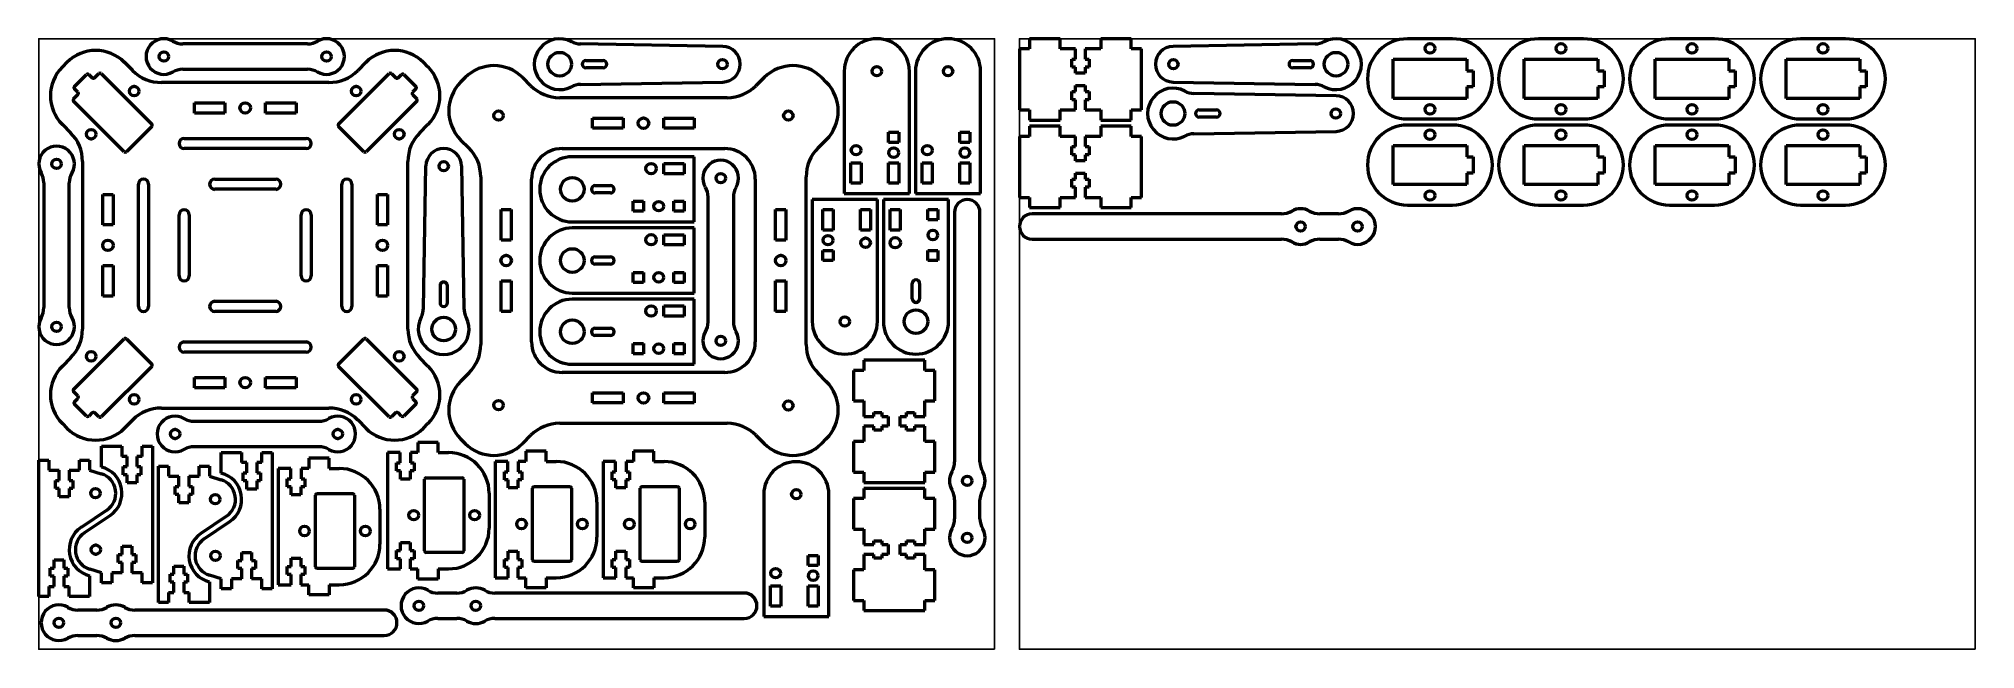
# Model space of a CAD drawing. Header units: inches. Extents: x 1.4 to 25.2, y 8.1 to 15.6.
import ezdxf

# ---------------------------------------------------------------- set-up
doc = ezdxf.new("R2010")
doc.units = ezdxf.units.IN
doc.header["$MEASUREMENT"] = 0
doc.layers.add('Visible (ANSI)', color=7, linetype='Continuous', lineweight=50)

msp = doc.modelspace()

# ---------------------------------------------------------------- linework, layer by layer
at = {"color": 3}
for points in [[(13.113, 8.078), (1.363, 8.078), (1.363, 15.578), (13.113, 15.578)], [(25.169, 8.078), (13.419, 8.078), (13.419, 15.578), (25.169, 15.578)]]:
    msp.add_lwpolyline(points, close=True, dxfattribs=at)
at = {"layer": 'Visible (ANSI)'}
for p, q in [((4.666, 15.515), (3.135, 15.515)), ((9.771, 15.484), (8.023, 15.514)), ((13.919, 15.578), (13.544, 15.578)), ((13.544, 15.578), (13.544, 15.453)), ((13.919, 15.453), (13.919, 15.578)), ((14.794, 15.578), (14.419, 15.578)), ((14.419, 15.578), (14.419, 15.453)), ((14.794, 15.453), (14.794, 15.578)), ((17.055, 15.514), (15.307, 15.484)), ((18.741, 15.578), (18.19, 15.578)), ((20.352, 15.578), (19.801, 15.578)), ((21.962, 15.578), (21.411, 15.578)), ((23.573, 15.578), (23.022, 15.578)), ((1.709, 15.288), (1.653, 15.232)), ((2.518, 15.187), (2.417, 15.288)), ((5.385, 15.288), (5.284, 15.187)), ((6.148, 15.232), (6.092, 15.288)), ((8.09, 15.31), (8.3, 15.31)), ((13.544, 15.453), (13.419, 15.453)), ((13.419, 15.453), (13.419, 14.703)), ((14.109, 15.453), (13.919, 15.453)), ((14.062, 15.328), (14.109, 15.328)), ((14.062, 15.228), (14.062, 15.328)), ((14.109, 15.328), (14.109, 15.453)), ((14.229, 15.453), (14.229, 15.328)), ((14.419, 15.453), (14.229, 15.453)), ((14.229, 15.328), (14.277, 15.328)), ((14.277, 15.328), (14.277, 15.228)), ((14.919, 15.453), (14.794, 15.453)), ((14.919, 14.703), (14.919, 15.453)), ((16.778, 15.31), (16.988, 15.31)), ((18.013, 14.845), (18.013, 15.326)), ((18.013, 15.326), (18.919, 15.326)), ((18.919, 15.326), (18.919, 15.184)), ((19.624, 14.845), (19.624, 15.326)), ((19.624, 15.326), (20.529, 15.326)), ((20.529, 15.326), (20.529, 15.184)), ((21.234, 14.845), (21.234, 15.326)), ((21.234, 15.326), (22.14, 15.326)), ((22.14, 15.326), (22.14, 15.184)), ((22.844, 14.845), (22.844, 15.326)), ((22.844, 15.326), (23.75, 15.326)), ((23.75, 15.326), (23.75, 15.184)), ((1.802, 14.991), (1.95, 15.139)), ((1.978, 15.139), (2.021, 15.097)), ((2.049, 15.097), (2.102, 15.15)), ((2.13, 15.15), (2.753, 14.528)), ((4.93, 15.04), (2.871, 15.04)), ((3.135, 15.202), (4.666, 15.202)), ((5.049, 14.528), (5.671, 15.15)), ((5.699, 15.15), (5.752, 15.097)), ((5.781, 15.097), (5.823, 15.139)), ((5.851, 15.139), (6, 14.991)), ((6.606, 15.1), (6.549, 15.044)), ((7.414, 14.999), (7.313, 15.1)), ((8.023, 15.016), (9.771, 15.046)), ((8.3, 15.22), (8.09, 15.22)), ((10.281, 15.1), (10.18, 14.999)), ((11.044, 15.044), (10.988, 15.1)), ((11.266, 15.178), (11.266, 13.678)), ((12.066, 13.678), (12.066, 15.178)), ((12.141, 15.178), (12.141, 13.678)), ((12.941, 13.678), (12.941, 15.178)), ((14.109, 15.228), (14.062, 15.228)), ((14.109, 15.153), (14.109, 15.228)), ((14.229, 15.153), (14.109, 15.153)), ((14.109, 15.003), (14.229, 15.003)), ((14.109, 14.928), (14.109, 15.003)), ((14.229, 15.228), (14.229, 15.153)), ((14.277, 15.228), (14.229, 15.228)), ((14.229, 15.003), (14.229, 14.928)), ((15.307, 15.046), (17.055, 15.016)), ((16.988, 15.22), (16.778, 15.22)), ((18.919, 15.184), (18.997, 15.184)), ((18.997, 15.184), (18.997, 14.987)), ((20.529, 15.184), (20.608, 15.184)), ((20.608, 15.184), (20.608, 14.987)), ((22.14, 15.184), (22.218, 15.184)), ((22.218, 15.184), (22.218, 14.987)), ((23.75, 15.184), (23.829, 15.184)), ((23.829, 15.184), (23.829, 14.987)), ((1.791, 14.839), (1.844, 14.892)), ((2.413, 14.188), (1.791, 14.811)), ((1.844, 14.92), (1.802, 14.963)), ((3.276, 14.665), (3.276, 14.79)), ((3.276, 14.79), (3.651, 14.79)), ((3.651, 14.79), (3.651, 14.665)), ((4.151, 14.665), (4.151, 14.79)), ((4.151, 14.79), (4.526, 14.79)), ((4.526, 14.79), (4.526, 14.665)), ((6.01, 14.811), (5.388, 14.188)), ((6, 14.963), (5.957, 14.92)), ((5.957, 14.892), (6.01, 14.839)), ((9.826, 14.853), (7.767, 14.853)), ((14.062, 14.928), (14.109, 14.928)), ((14.062, 14.828), (14.062, 14.928)), ((14.109, 14.828), (14.062, 14.828)), ((14.109, 14.703), (14.109, 14.828)), ((14.229, 14.928), (14.277, 14.928)), ((14.277, 14.828), (14.229, 14.828)), ((14.229, 14.828), (14.229, 14.703)), ((14.277, 14.928), (14.277, 14.828)), ((17.311, 14.878), (15.563, 14.907)), ((18.919, 14.845), (18.013, 14.845)), ((18.997, 14.987), (18.919, 14.987)), ((18.919, 14.987), (18.919, 14.845)), ((20.529, 14.845), (19.624, 14.845)), ((20.608, 14.987), (20.529, 14.987)), ((20.529, 14.987), (20.529, 14.845)), ((22.14, 14.845), (21.234, 14.845)), ((22.218, 14.987), (22.14, 14.987)), ((22.14, 14.987), (22.14, 14.845)), ((23.75, 14.845), (22.844, 14.845)), ((23.829, 14.987), (23.75, 14.987)), ((23.75, 14.987), (23.75, 14.845)), ((1.653, 14.524), (1.754, 14.423)), ((3.651, 14.665), (3.276, 14.665)), ((4.526, 14.665), (4.151, 14.665)), ((6.047, 14.423), (6.148, 14.524)), ((8.172, 14.478), (8.172, 14.603)), ((8.172, 14.603), (8.547, 14.603)), ((8.547, 14.603), (8.547, 14.478)), ((9.047, 14.603), (9.422, 14.603)), ((9.047, 14.478), (9.047, 14.603)), ((9.422, 14.603), (9.422, 14.478)), ((13.419, 14.703), (13.544, 14.703)), ((13.544, 14.703), (13.544, 14.578)), ((13.544, 14.578), (13.919, 14.578)), ((13.919, 14.703), (14.109, 14.703)), ((13.919, 14.578), (13.919, 14.703)), ((14.229, 14.703), (14.419, 14.703)), ((14.419, 14.703), (14.419, 14.578)), ((14.419, 14.578), (14.794, 14.578)), ((14.794, 14.703), (14.919, 14.703)), ((14.794, 14.578), (14.794, 14.703)), ((15.63, 14.704), (15.84, 14.704)), ((15.84, 14.614), (15.63, 14.614)), ((18.19, 14.593), (18.741, 14.593)), ((19.801, 14.593), (20.352, 14.593)), ((21.411, 14.593), (21.962, 14.593)), ((23.022, 14.593), (23.573, 14.593)), ((2.753, 14.5), (2.441, 14.188)), ((3.151, 14.353), (4.651, 14.353)), ((5.36, 14.188), (5.049, 14.5)), ((6.549, 14.337), (6.65, 14.236)), ((8.547, 14.478), (8.172, 14.478)), ((9.422, 14.478), (9.047, 14.478)), ((10.943, 14.236), (11.044, 14.337)), ((11.81, 14.303), (11.81, 14.428)), ((11.81, 14.428), (11.935, 14.428)), ((11.935, 14.303), (11.81, 14.303)), ((11.935, 14.428), (11.935, 14.303)), ((12.685, 14.303), (12.685, 14.428)), ((12.685, 14.428), (12.81, 14.428)), ((12.81, 14.303), (12.685, 14.303)), ((12.81, 14.428), (12.81, 14.303)), ((13.544, 14.378), (13.419, 14.378)), ((13.419, 14.378), (13.419, 13.628)), ((13.919, 14.503), (13.544, 14.503)), ((13.544, 14.503), (13.544, 14.378)), ((13.919, 14.378), (13.919, 14.503)), ((14.109, 14.378), (13.919, 14.378)), ((14.109, 14.253), (14.109, 14.378)), ((14.229, 14.378), (14.229, 14.253)), ((14.419, 14.378), (14.229, 14.378)), ((14.794, 14.503), (14.419, 14.503)), ((14.419, 14.503), (14.419, 14.378)), ((14.794, 14.378), (14.794, 14.503)), ((14.919, 14.378), (14.794, 14.378)), ((14.919, 13.628), (14.919, 14.378)), ((15.563, 14.41), (17.311, 14.44)), ((18.741, 14.518), (18.19, 14.518)), ((20.352, 14.518), (19.801, 14.518)), ((21.962, 14.518), (21.411, 14.518)), ((23.573, 14.518), (23.022, 14.518)), ((1.901, 14.07), (1.901, 12.011)), ((4.651, 14.228), (3.151, 14.228)), ((5.901, 12.011), (5.901, 14.07)), ((7.797, 14.228), (9.797, 14.228)), ((9.422, 14.128), (7.922, 14.128)), ((9.422, 13.328), (9.422, 14.128)), ((11.348, 13.803), (11.348, 14.053)), ((11.348, 14.053), (11.473, 14.053)), ((11.473, 14.053), (11.473, 13.803)), ((11.81, 13.803), (11.81, 14.053)), ((11.81, 14.053), (11.935, 14.053)), ((11.935, 14.053), (11.935, 13.803)), ((12.223, 13.803), (12.223, 14.053)), ((12.223, 14.053), (12.348, 14.053)), ((12.348, 14.053), (12.348, 13.803)), ((12.685, 13.803), (12.685, 14.053)), ((12.685, 14.053), (12.81, 14.053)), ((12.81, 14.053), (12.81, 13.803)), ((14.062, 14.253), (14.109, 14.253)), ((14.062, 14.153), (14.062, 14.253)), ((14.109, 14.153), (14.062, 14.153)), ((14.109, 14.078), (14.109, 14.153)), ((14.229, 14.078), (14.109, 14.078)), ((14.229, 14.253), (14.277, 14.253)), ((14.229, 14.153), (14.229, 14.078)), ((14.277, 14.153), (14.229, 14.153)), ((14.277, 14.253), (14.277, 14.153)), ((18.013, 13.786), (18.013, 14.266)), ((18.013, 14.266), (18.919, 14.266)), ((18.919, 14.266), (18.919, 14.125)), ((18.919, 14.125), (18.997, 14.125)), ((18.997, 14.125), (18.997, 13.928)), ((19.624, 13.786), (19.624, 14.266)), ((19.624, 14.266), (20.529, 14.266)), ((20.529, 14.266), (20.529, 14.125)), ((20.529, 14.125), (20.608, 14.125)), ((20.608, 14.125), (20.608, 13.928)), ((21.234, 13.786), (21.234, 14.266)), ((21.234, 14.266), (22.14, 14.266)), ((22.14, 14.266), (22.14, 14.125)), ((22.14, 14.125), (22.218, 14.125)), ((22.218, 14.125), (22.218, 13.928)), ((22.844, 13.786), (22.844, 14.266)), ((22.844, 14.266), (23.75, 14.266)), ((23.75, 14.266), (23.75, 14.125)), ((23.75, 14.125), (23.829, 14.125)), ((23.829, 14.125), (23.829, 13.928)), ((3.526, 13.853), (4.276, 13.853)), ((6.092, 12.267), (6.122, 14.015)), ((6.56, 14.015), (6.589, 12.267)), ((6.797, 13.882), (6.797, 11.823)), ((7.422, 11.853), (7.422, 13.853)), ((9.047, 13.92), (9.047, 14.045)), ((9.047, 14.045), (9.297, 14.045)), ((9.297, 13.92), (9.047, 13.92)), ((9.297, 14.045), (9.297, 13.92)), ((10.172, 13.853), (10.172, 11.853)), ((10.797, 11.823), (10.797, 13.882)), ((14.062, 13.853), (14.109, 13.853)), ((14.062, 13.753), (14.062, 13.853)), ((14.109, 13.928), (14.229, 13.928)), ((14.109, 13.853), (14.109, 13.928)), ((14.229, 13.928), (14.229, 13.853)), ((14.229, 13.853), (14.277, 13.853)), ((14.277, 13.853), (14.277, 13.753)), ((18.997, 13.928), (18.919, 13.928)), ((18.919, 13.928), (18.919, 13.786)), ((20.608, 13.928), (20.529, 13.928)), ((20.529, 13.928), (20.529, 13.786)), ((22.218, 13.928), (22.14, 13.928)), ((22.14, 13.928), (22.14, 13.786)), ((23.829, 13.928), (23.75, 13.928)), ((23.75, 13.928), (23.75, 13.786)), ((1.425, 13.806), (1.425, 12.275)), ((1.738, 12.275), (1.738, 13.806)), ((2.151, 13.665), (2.276, 13.665)), ((2.151, 13.29), (2.151, 13.665)), ((2.276, 13.665), (2.276, 13.29)), ((2.588, 12.29), (2.588, 13.79)), ((2.713, 13.79), (2.713, 12.29)), ((4.276, 13.728), (3.526, 13.728)), ((5.088, 12.29), (5.088, 13.79)), ((5.213, 13.79), (5.213, 12.29)), ((5.526, 13.665), (5.651, 13.665)), ((5.526, 13.29), (5.526, 13.665)), ((5.651, 13.665), (5.651, 13.29)), ((8.203, 13.773), (8.391, 13.773)), ((8.391, 13.683), (8.203, 13.683)), ((8.672, 13.458), (8.672, 13.583)), ((8.672, 13.583), (8.797, 13.583)), ((8.797, 13.583), (8.797, 13.458)), ((9.172, 13.458), (9.172, 13.583)), ((9.172, 13.583), (9.297, 13.583)), ((9.297, 13.583), (9.297, 13.458)), ((9.591, 12.1), (9.591, 13.631)), ((9.903, 13.631), (9.903, 12.1)), ((10.872, 13.603), (10.872, 12.103)), ((11.672, 13.603), (10.872, 13.603)), ((11.266, 13.678), (12.066, 13.678)), ((11.473, 13.803), (11.348, 13.803)), ((11.672, 12.103), (11.672, 13.603)), ((11.747, 13.603), (11.747, 12.103)), ((12.547, 13.603), (11.747, 13.603)), ((11.935, 13.803), (11.81, 13.803)), ((12.141, 13.678), (12.941, 13.678)), ((12.348, 13.803), (12.223, 13.803)), ((12.547, 12.103), (12.547, 13.603)), ((12.81, 13.803), (12.685, 13.803)), ((13.419, 13.628), (13.544, 13.628)), ((13.544, 13.628), (13.544, 13.503)), ((13.919, 13.628), (14.109, 13.628)), ((13.919, 13.503), (13.919, 13.628)), ((14.109, 13.753), (14.062, 13.753)), ((14.109, 13.628), (14.109, 13.753)), ((14.277, 13.753), (14.229, 13.753)), ((14.229, 13.753), (14.229, 13.628)), ((14.229, 13.628), (14.419, 13.628)), ((14.419, 13.628), (14.419, 13.503)), ((14.794, 13.628), (14.919, 13.628)), ((14.794, 13.503), (14.794, 13.628)), ((18.919, 13.786), (18.013, 13.786)), ((20.529, 13.786), (19.624, 13.786)), ((22.14, 13.786), (21.234, 13.786)), ((23.75, 13.786), (22.844, 13.786)), ((3.088, 12.665), (3.088, 13.415)), ((3.213, 13.415), (3.213, 12.665)), ((4.588, 12.665), (4.588, 13.415)), ((4.713, 13.415), (4.713, 12.665)), ((7.047, 13.103), (7.047, 13.478)), ((7.047, 13.478), (7.172, 13.478)), ((7.172, 13.478), (7.172, 13.103)), ((8.797, 13.458), (8.672, 13.458)), ((9.297, 13.458), (9.172, 13.458)), ((10.422, 13.103), (10.422, 13.478)), ((10.422, 13.478), (10.547, 13.478)), ((10.547, 13.478), (10.547, 13.103)), ((11.002, 13.478), (11.127, 13.478)), ((11.002, 13.228), (11.002, 13.478)), ((11.127, 13.478), (11.127, 13.228)), ((11.464, 13.478), (11.589, 13.478)), ((11.464, 13.228), (11.464, 13.478)), ((11.589, 13.478), (11.589, 13.228)), ((11.829, 13.228), (11.829, 13.478)), ((11.829, 13.478), (11.954, 13.478)), ((11.954, 13.478), (11.954, 13.228)), ((12.291, 13.353), (12.291, 13.478)), ((12.291, 13.478), (12.416, 13.478)), ((12.416, 13.353), (12.291, 13.353)), ((12.416, 13.478), (12.416, 13.353)), ((12.622, 13.446), (12.622, 10.38)), ((12.934, 10.38), (12.934, 13.446)), ((13.544, 13.503), (13.919, 13.503)), ((16.642, 13.428), (13.576, 13.428)), ((14.419, 13.503), (14.794, 13.503)), ((17.342, 13.428), (17.11, 13.428)), ((18.19, 13.534), (18.741, 13.534)), ((19.801, 13.534), (20.352, 13.534)), ((21.411, 13.534), (21.962, 13.534)), ((23.022, 13.534), (23.573, 13.534)), ((2.276, 13.29), (2.151, 13.29)), ((5.651, 13.29), (5.526, 13.29)), ((7.172, 13.103), (7.047, 13.103)), ((7.922, 13.328), (9.422, 13.328)), ((9.422, 13.253), (7.922, 13.253)), ((9.047, 13.045), (9.047, 13.17)), ((9.047, 13.17), (9.297, 13.17)), ((9.297, 13.17), (9.297, 13.045)), ((9.422, 12.453), (9.422, 13.253)), ((10.547, 13.103), (10.422, 13.103)), ((11.127, 13.228), (11.002, 13.228)), ((11.589, 13.228), (11.464, 13.228)), ((11.954, 13.228), (11.829, 13.228)), ((13.576, 13.115), (16.642, 13.115)), ((17.11, 13.115), (17.342, 13.115)), ((8.203, 12.898), (8.391, 12.898)), ((9.297, 13.045), (9.047, 13.045)), ((11.002, 12.978), (11.127, 12.978)), ((11.002, 12.853), (11.002, 12.978)), ((11.127, 12.978), (11.127, 12.853)), ((12.291, 12.853), (12.291, 12.978)), ((12.291, 12.978), (12.416, 12.978)), ((12.416, 12.978), (12.416, 12.853)), ((2.151, 12.79), (2.276, 12.79)), ((2.151, 12.415), (2.151, 12.79)), ((2.276, 12.79), (2.276, 12.415)), ((5.526, 12.79), (5.651, 12.79)), ((5.526, 12.415), (5.526, 12.79)), ((5.651, 12.79), (5.651, 12.415)), ((8.391, 12.808), (8.203, 12.808)), ((8.672, 12.583), (8.672, 12.708)), ((8.672, 12.708), (8.797, 12.708)), ((8.797, 12.708), (8.797, 12.583)), ((9.172, 12.583), (9.172, 12.708)), ((9.172, 12.708), (9.297, 12.708)), ((9.297, 12.708), (9.297, 12.583)), ((11.127, 12.853), (11.002, 12.853)), ((12.416, 12.853), (12.291, 12.853)), ((2.276, 12.415), (2.151, 12.415)), ((5.651, 12.415), (5.526, 12.415)), ((6.296, 12.544), (6.296, 12.334)), ((6.386, 12.334), (6.386, 12.544)), ((7.047, 12.603), (7.172, 12.603)), ((7.047, 12.228), (7.047, 12.603)), ((7.172, 12.603), (7.172, 12.228)), ((7.922, 12.453), (9.422, 12.453)), ((8.797, 12.583), (8.672, 12.583)), ((9.297, 12.583), (9.172, 12.583)), ((10.422, 12.228), (10.422, 12.603)), ((10.422, 12.603), (10.547, 12.603)), ((10.547, 12.603), (10.547, 12.228)), ((12.102, 12.384), (12.102, 12.572)), ((12.192, 12.572), (12.192, 12.384)), ((3.526, 12.353), (4.276, 12.353)), ((4.276, 12.228), (3.526, 12.228)), ((7.172, 12.228), (7.047, 12.228)), ((9.422, 12.378), (7.922, 12.378)), ((9.047, 12.17), (9.047, 12.295)), ((9.047, 12.295), (9.297, 12.295)), ((9.297, 12.17), (9.047, 12.17)), ((9.297, 12.295), (9.297, 12.17)), ((9.422, 11.578), (9.422, 12.378)), ((10.547, 12.228), (10.422, 12.228)), ((8.203, 12.023), (8.391, 12.023)), ((8.391, 11.933), (8.203, 11.933)), ((1.791, 11.27), (2.413, 11.892)), ((2.441, 11.892), (2.753, 11.581)), ((3.151, 11.853), (4.651, 11.853)), ((4.651, 11.728), (3.151, 11.728)), ((5.049, 11.581), (5.36, 11.892)), ((5.388, 11.892), (6.01, 11.27)), ((8.672, 11.708), (8.672, 11.833)), ((8.672, 11.833), (8.797, 11.833)), ((8.797, 11.708), (8.672, 11.708)), ((8.797, 11.833), (8.797, 11.708)), ((9.172, 11.708), (9.172, 11.833)), ((9.172, 11.833), (9.297, 11.833)), ((9.297, 11.708), (9.172, 11.708)), ((9.297, 11.833), (9.297, 11.708)), ((1.754, 11.657), (1.653, 11.556)), ((2.753, 11.553), (2.13, 10.931)), ((5.671, 10.931), (5.049, 11.553)), ((6.148, 11.556), (6.047, 11.657)), ((6.65, 11.469), (6.549, 11.368)), ((9.797, 11.478), (7.797, 11.478)), ((7.922, 11.578), (9.422, 11.578)), ((11.044, 11.368), (10.943, 11.469)), ((11.379, 11.503), (11.379, 11.128)), ((11.504, 11.503), (11.379, 11.503)), ((11.504, 11.628), (11.504, 11.503)), ((12.254, 11.628), (11.504, 11.628)), ((12.254, 11.503), (12.254, 11.628)), ((12.379, 11.503), (12.254, 11.503)), ((12.379, 11.128), (12.379, 11.503)), ((1.844, 11.189), (1.791, 11.242)), ((3.276, 11.29), (3.276, 11.415)), ((3.276, 11.415), (3.651, 11.415)), ((3.651, 11.29), (3.276, 11.29)), ((3.651, 11.415), (3.651, 11.29)), ((4.151, 11.29), (4.151, 11.415)), ((4.151, 11.415), (4.526, 11.415)), ((4.526, 11.29), (4.151, 11.29)), ((4.526, 11.415), (4.526, 11.29)), ((6.01, 11.242), (5.957, 11.189)), ((8.172, 11.103), (8.172, 11.228)), ((8.172, 11.228), (8.547, 11.228)), ((8.547, 11.228), (8.547, 11.103)), ((9.047, 11.103), (9.047, 11.228)), ((9.047, 11.228), (9.422, 11.228)), ((9.422, 11.228), (9.422, 11.103)), ((1.802, 11.118), (1.844, 11.16)), ((1.95, 10.941), (1.802, 11.09)), ((2.021, 10.984), (1.978, 10.941)), ((2.102, 10.931), (2.049, 10.984)), ((2.871, 11.04), (4.93, 11.04)), ((5.752, 10.984), (5.699, 10.931)), ((5.823, 10.941), (5.781, 10.984)), ((6, 11.09), (5.851, 10.941)), ((5.957, 11.16), (6, 11.118)), ((8.547, 11.103), (8.172, 11.103)), ((9.422, 11.103), (9.047, 11.103)), ((11.379, 11.128), (11.504, 11.128)), ((11.504, 11.128), (11.504, 10.938)), ((11.629, 10.985), (11.729, 10.985)), ((11.629, 10.938), (11.629, 10.985)), ((11.729, 10.985), (11.729, 10.938)), ((12.029, 10.985), (12.129, 10.985)), ((12.029, 10.938), (12.029, 10.985)), ((12.129, 10.985), (12.129, 10.938)), ((12.254, 10.938), (12.254, 11.128)), ((12.254, 11.128), (12.379, 11.128)), ((1.653, 10.849), (1.709, 10.793)), ((2.417, 10.793), (2.518, 10.894)), ((3.273, 10.878), (4.805, 10.878)), ((5.284, 10.894), (5.385, 10.793)), ((6.092, 10.793), (6.148, 10.849)), ((7.767, 10.853), (9.826, 10.853)), ((11.504, 10.938), (11.629, 10.938)), ((11.629, 10.818), (11.504, 10.818)), ((11.504, 10.818), (11.504, 10.628)), ((11.629, 10.77), (11.629, 10.818)), ((11.729, 10.77), (11.629, 10.77)), ((11.729, 10.938), (11.804, 10.938)), ((11.729, 10.818), (11.729, 10.77)), ((11.804, 10.818), (11.729, 10.818)), ((11.804, 10.938), (11.804, 10.818)), ((11.954, 10.818), (11.954, 10.938)), ((11.954, 10.938), (12.029, 10.938)), ((12.029, 10.818), (11.954, 10.818)), ((12.029, 10.77), (12.029, 10.818)), ((12.129, 10.77), (12.029, 10.77)), ((12.129, 10.938), (12.254, 10.938)), ((12.129, 10.818), (12.129, 10.77)), ((12.254, 10.818), (12.129, 10.818)), ((12.254, 10.628), (12.254, 10.818)), ((2.135, 10.571), (2.385, 10.571)), ((2.135, 10.315), (2.135, 10.571)), ((2.385, 10.571), (2.385, 10.446)), ((2.635, 10.446), (2.635, 10.571)), ((2.635, 10.571), (2.76, 10.571)), ((2.76, 10.571), (2.76, 8.893)), ((4.805, 10.566), (3.273, 10.566)), ((3.607, 10.496), (3.857, 10.496)), ((3.607, 10.241), (3.607, 10.496)), ((3.857, 10.496), (3.857, 10.371)), ((4.107, 10.371), (4.107, 10.496)), ((4.107, 10.496), (4.232, 10.496)), ((4.232, 10.496), (4.232, 8.818)), ((5.805, 10.493), (5.65, 10.493)), ((5.65, 10.493), (5.65, 9.065)), ((5.805, 10.368), (5.805, 10.493)), ((6.025, 10.493), (5.933, 10.493)), ((5.933, 10.493), (5.933, 10.368)), ((6.025, 10.618), (6.025, 10.493)), ((6.275, 10.618), (6.025, 10.618)), ((6.275, 10.493), (6.275, 10.618)), ((6.275, 10.493), (6.4, 10.493)), ((6.549, 10.661), (6.606, 10.605)), ((7.313, 10.605), (7.414, 10.706)), ((7.35, 10.509), (7.35, 10.384)), ((7.6, 10.509), (7.35, 10.509)), ((7.6, 10.384), (7.6, 10.509)), ((8.675, 10.509), (8.675, 10.384)), ((8.925, 10.509), (8.675, 10.509)), ((8.925, 10.384), (8.925, 10.509)), ((10.18, 10.706), (10.281, 10.605)), ((10.988, 10.605), (11.044, 10.661)), ((11.379, 10.628), (11.379, 10.253)), ((11.504, 10.628), (11.379, 10.628)), ((12.379, 10.628), (12.254, 10.628)), ((12.379, 10.253), (12.379, 10.628)), ((1.363, 8.724), (1.363, 10.402)), ((1.363, 10.402), (1.488, 10.402)), ((1.488, 10.402), (1.488, 10.277)), ((1.488, 10.277), (1.615, 10.277)), ((1.615, 10.152), (1.615, 10.277)), ((1.735, 10.277), (1.863, 10.277)), ((1.735, 10.277), (1.735, 10.152)), ((1.863, 10.277), (1.863, 10.402)), ((1.863, 10.402), (1.988, 10.402)), ((1.988, 10.402), (1.988, 10.277)), ((1.988, 10.277), (2.131, 10.234)), ((2.45, 10.446), (2.385, 10.446)), ((2.402, 10.221), (2.402, 10.321)), ((2.402, 10.321), (2.45, 10.321)), ((2.45, 10.321), (2.45, 10.446)), ((2.57, 10.446), (2.57, 10.321)), ((2.635, 10.446), (2.57, 10.446)), ((2.57, 10.321), (2.617, 10.321)), ((2.617, 10.321), (2.617, 10.221)), ((2.835, 8.65), (2.835, 10.328)), ((2.835, 10.328), (2.96, 10.328)), ((2.96, 10.328), (2.96, 10.203)), ((3.335, 10.203), (3.335, 10.328)), ((3.335, 10.328), (3.46, 10.328)), ((3.46, 10.328), (3.46, 10.203)), ((3.922, 10.371), (3.857, 10.371)), ((3.874, 10.146), (3.874, 10.246)), ((3.874, 10.246), (3.922, 10.246)), ((3.922, 10.246), (3.922, 10.371)), ((4.042, 10.371), (4.042, 10.246)), ((4.107, 10.371), (4.042, 10.371)), ((4.042, 10.246), (4.089, 10.246)), ((4.089, 10.246), (4.089, 10.146)), ((4.462, 10.298), (4.307, 10.298)), ((4.307, 10.298), (4.307, 8.87)), ((4.462, 10.173), (4.462, 10.298)), ((4.682, 10.298), (4.59, 10.298)), ((4.59, 10.298), (4.59, 10.173)), ((4.682, 10.423), (4.682, 10.298)), ((4.932, 10.423), (4.682, 10.423)), ((4.932, 10.298), (4.932, 10.423)), ((4.932, 10.298), (5.057, 10.298)), ((5.762, 10.368), (5.805, 10.368)), ((5.762, 10.268), (5.762, 10.368)), ((5.809, 10.268), (5.762, 10.268)), ((5.809, 10.168), (5.809, 10.268)), ((5.929, 10.268), (5.929, 10.168)), ((5.977, 10.268), (5.929, 10.268)), ((5.933, 10.368), (5.977, 10.368)), ((5.977, 10.368), (5.977, 10.268)), ((7.13, 10.384), (6.975, 10.384)), ((6.975, 10.384), (6.975, 8.956)), ((7.087, 10.259), (7.13, 10.259)), ((7.087, 10.159), (7.087, 10.259)), ((7.13, 10.259), (7.13, 10.384)), ((7.35, 10.384), (7.258, 10.384)), ((7.258, 10.384), (7.258, 10.259)), ((7.258, 10.259), (7.302, 10.259)), ((7.302, 10.259), (7.302, 10.159)), ((7.6, 10.384), (7.725, 10.384)), ((8.455, 10.384), (8.3, 10.384)), ((8.3, 10.384), (8.3, 8.956)), ((8.412, 10.259), (8.455, 10.259)), ((8.412, 10.159), (8.412, 10.259)), ((8.455, 10.259), (8.455, 10.384)), ((8.675, 10.384), (8.583, 10.384)), ((8.583, 10.384), (8.583, 10.259)), ((8.583, 10.259), (8.627, 10.259)), ((8.627, 10.259), (8.627, 10.159)), ((8.925, 10.384), (9.05, 10.384)), ((11.379, 10.253), (11.504, 10.253)), ((11.504, 10.253), (11.504, 10.128)), ((12.254, 10.128), (12.254, 10.253)), ((12.254, 10.253), (12.379, 10.253)), ((1.568, 10.152), (1.615, 10.152)), ((1.568, 10.052), (1.568, 10.152)), ((1.615, 10.052), (1.568, 10.052)), ((1.615, 9.952), (1.615, 10.052)), ((1.735, 10.152), (1.783, 10.152)), ((1.783, 10.052), (1.735, 10.052)), ((1.735, 10.052), (1.735, 9.952)), ((1.783, 10.152), (1.783, 10.052)), ((2.45, 10.221), (2.402, 10.221)), ((2.45, 10.121), (2.45, 10.221)), ((2.57, 10.121), (2.45, 10.121)), ((2.617, 10.221), (2.57, 10.221)), ((2.57, 10.221), (2.57, 10.121)), ((2.96, 10.203), (3.087, 10.203)), ((3.04, 10.078), (3.087, 10.078)), ((3.04, 9.978), (3.04, 10.078)), ((3.087, 10.078), (3.087, 10.203)), ((3.207, 10.203), (3.335, 10.203)), ((3.207, 10.203), (3.207, 10.078)), ((3.207, 10.078), (3.255, 10.078)), ((3.255, 10.078), (3.255, 9.978)), ((3.46, 10.203), (3.603, 10.16)), ((3.922, 10.146), (3.874, 10.146)), ((3.922, 10.046), (3.922, 10.146)), ((4.042, 10.046), (3.922, 10.046)), ((4.089, 10.146), (4.042, 10.146)), ((4.042, 10.146), (4.042, 10.046)), ((4.418, 10.173), (4.462, 10.173)), ((4.418, 10.073), (4.418, 10.173)), ((4.466, 10.073), (4.418, 10.073)), ((4.466, 9.973), (4.466, 10.073)), ((4.586, 10.073), (4.586, 9.973)), ((4.633, 10.073), (4.586, 10.073)), ((4.59, 10.173), (4.633, 10.173)), ((4.633, 10.173), (4.633, 10.073)), ((5.929, 10.168), (5.809, 10.168)), ((6.107, 9.285), (6.107, 10.165)), ((6.127, 10.185), (6.567, 10.185)), ((6.587, 10.165), (6.587, 9.285)), ((7.134, 10.159), (7.087, 10.159)), ((7.134, 10.059), (7.134, 10.159)), ((7.254, 10.059), (7.134, 10.059)), ((7.254, 10.159), (7.254, 10.059)), ((7.302, 10.159), (7.254, 10.159)), ((7.432, 9.176), (7.432, 10.056)), ((7.452, 10.076), (7.892, 10.076)), ((7.912, 10.056), (7.912, 9.176)), ((8.459, 10.159), (8.412, 10.159)), ((8.459, 10.059), (8.459, 10.159)), ((8.579, 10.059), (8.459, 10.059)), ((8.579, 10.159), (8.579, 10.059)), ((8.627, 10.159), (8.579, 10.159)), ((8.757, 9.176), (8.757, 10.056)), ((8.777, 10.076), (9.217, 10.076)), ((9.237, 10.056), (9.237, 9.176)), ((11.504, 10.128), (12.254, 10.128)), ((11.504, 10.053), (11.504, 9.928)), ((12.254, 10.053), (11.504, 10.053)), ((12.254, 9.928), (12.254, 10.053)), ((1.735, 9.952), (1.615, 9.952)), ((2.199, 9.787), (1.883, 9.575)), ((3.087, 9.978), (3.04, 9.978)), ((3.087, 9.878), (3.087, 9.978)), ((3.207, 9.878), (3.087, 9.878)), ((3.255, 9.978), (3.207, 9.978)), ((3.207, 9.978), (3.207, 9.878)), ((4.586, 9.973), (4.466, 9.973)), ((4.764, 9.09), (4.764, 9.97)), ((4.784, 9.99), (5.224, 9.99)), ((5.244, 9.97), (5.244, 9.09)), ((5.557, 9.798), (5.557, 9.37)), ((6.9, 9.993), (6.9, 9.565)), ((8.225, 9.884), (8.225, 9.456)), ((9.55, 9.884), (9.55, 9.456)), ((10.276, 9.981), (10.276, 8.481)), ((11.076, 8.481), (11.076, 9.981)), ((11.379, 9.928), (11.379, 9.553)), ((11.504, 9.928), (11.379, 9.928)), ((12.379, 9.928), (12.254, 9.928)), ((12.379, 9.553), (12.379, 9.928)), ((12.622, 9.912), (12.622, 9.68)), ((12.934, 9.68), (12.934, 9.912)), ((1.923, 9.508), (2.239, 9.721)), ((3.671, 9.713), (3.355, 9.5)), ((3.395, 9.433), (3.711, 9.646)), ((11.379, 9.553), (11.504, 9.553)), ((11.504, 9.553), (11.504, 9.363)), ((12.254, 9.363), (12.254, 9.553)), ((12.254, 9.553), (12.379, 9.553)), ((2.387, 9.243), (2.387, 9.343)), ((2.387, 9.343), (2.507, 9.343)), ((2.507, 9.343), (2.507, 9.243)), ((5.762, 9.29), (5.809, 9.29)), ((5.762, 9.19), (5.762, 9.29)), ((5.809, 9.29), (5.809, 9.39)), ((5.809, 9.39), (5.929, 9.39)), ((5.929, 9.39), (5.929, 9.29)), ((5.929, 9.29), (5.977, 9.29)), ((5.977, 9.29), (5.977, 9.19)), ((11.504, 9.363), (11.629, 9.363)), ((11.629, 9.41), (11.729, 9.41)), ((11.629, 9.363), (11.629, 9.41)), ((11.729, 9.41), (11.729, 9.363)), ((11.729, 9.363), (11.804, 9.363)), ((11.804, 9.363), (11.804, 9.243)), ((11.954, 9.243), (11.954, 9.363)), ((11.954, 9.363), (12.029, 9.363)), ((12.029, 9.41), (12.129, 9.41)), ((12.029, 9.363), (12.029, 9.41)), ((12.129, 9.41), (12.129, 9.363)), ((12.129, 9.363), (12.254, 9.363)), ((1.505, 8.974), (1.505, 9.074)), ((1.505, 9.074), (1.553, 9.074)), ((1.553, 9.074), (1.553, 9.174)), ((1.553, 9.174), (1.673, 9.174)), ((1.673, 9.174), (1.673, 9.074)), ((1.673, 9.074), (1.72, 9.074)), ((1.72, 9.074), (1.72, 8.974)), ((2.135, 9.018), (1.991, 9.061)), ((2.34, 9.143), (2.34, 9.243)), ((2.34, 9.243), (2.387, 9.243)), ((2.387, 9.143), (2.34, 9.143)), ((2.387, 9.018), (2.387, 9.143)), ((2.507, 9.243), (2.555, 9.243)), ((2.555, 9.143), (2.507, 9.143)), ((2.507, 9.143), (2.507, 9.018)), ((2.555, 9.243), (2.555, 9.143)), ((3.025, 9), (3.025, 9.1)), ((3.025, 9.1), (3.145, 9.1)), ((3.145, 9.1), (3.145, 9)), ((3.812, 9.068), (3.812, 9.168)), ((3.812, 9.168), (3.859, 9.168)), ((3.859, 9.068), (3.812, 9.068)), ((3.859, 9.168), (3.859, 9.268)), ((3.859, 9.268), (3.979, 9.268)), ((3.859, 8.943), (3.859, 9.068)), ((3.979, 9.268), (3.979, 9.168)), ((3.979, 9.168), (4.027, 9.168)), ((4.027, 9.068), (3.979, 9.068)), ((3.979, 9.068), (3.979, 8.943)), ((4.027, 9.168), (4.027, 9.068)), ((4.418, 9.095), (4.466, 9.095)), ((4.418, 8.995), (4.418, 9.095)), ((4.466, 9.095), (4.466, 9.195)), ((4.466, 9.195), (4.586, 9.195)), ((4.586, 9.195), (4.586, 9.095)), ((4.586, 9.095), (4.633, 9.095)), ((4.633, 9.095), (4.633, 8.995)), ((5.224, 9.07), (4.784, 9.07)), ((5.65, 9.065), (5.809, 9.065)), ((5.809, 9.19), (5.762, 9.19)), ((5.809, 9.065), (5.809, 9.19)), ((5.929, 9.19), (5.929, 9.065)), ((5.977, 9.19), (5.929, 9.19)), ((5.929, 9.065), (6.025, 9.065)), ((6.025, 8.94), (6.025, 9.065)), ((6.567, 9.265), (6.127, 9.265)), ((6.275, 9.065), (6.4, 9.065)), ((6.275, 9.065), (6.275, 8.94)), ((7.087, 9.181), (7.134, 9.181)), ((7.087, 9.081), (7.087, 9.181)), ((7.134, 9.081), (7.087, 9.081)), ((7.134, 9.181), (7.134, 9.281)), ((7.134, 9.281), (7.254, 9.281)), ((7.134, 8.956), (7.134, 9.081)), ((7.254, 9.281), (7.254, 9.181)), ((7.254, 9.181), (7.302, 9.181)), ((7.254, 9.081), (7.254, 8.956)), ((7.302, 9.081), (7.254, 9.081)), ((7.302, 9.181), (7.302, 9.081)), ((7.892, 9.156), (7.452, 9.156)), ((8.412, 9.181), (8.459, 9.181)), ((8.412, 9.081), (8.412, 9.181)), ((8.459, 9.081), (8.412, 9.081)), ((8.459, 9.181), (8.459, 9.281)), ((8.459, 9.281), (8.579, 9.281)), ((8.459, 8.956), (8.459, 9.081)), ((8.579, 9.281), (8.579, 9.181)), ((8.579, 9.181), (8.627, 9.181)), ((8.579, 9.081), (8.579, 8.956)), ((8.627, 9.081), (8.579, 9.081)), ((8.627, 9.181), (8.627, 9.081)), ((9.217, 9.156), (8.777, 9.156)), ((10.821, 9.106), (10.821, 9.231)), ((10.821, 9.231), (10.946, 9.231)), ((10.946, 9.106), (10.821, 9.106)), ((10.946, 9.231), (10.946, 9.106)), ((11.379, 9.053), (11.379, 8.678)), ((11.504, 9.053), (11.379, 9.053)), ((11.629, 9.243), (11.504, 9.243)), ((11.504, 9.243), (11.504, 9.053)), ((11.629, 9.195), (11.629, 9.243)), ((11.729, 9.195), (11.629, 9.195)), ((11.729, 9.243), (11.729, 9.195)), ((11.804, 9.243), (11.729, 9.243)), ((12.029, 9.243), (11.954, 9.243)), ((12.029, 9.195), (12.029, 9.243)), ((12.129, 9.195), (12.029, 9.195)), ((12.129, 9.243), (12.129, 9.195)), ((12.254, 9.243), (12.129, 9.243)), ((12.254, 9.053), (12.254, 9.243)), ((12.379, 9.053), (12.254, 9.053)), ((12.379, 8.678), (12.379, 9.053)), ((1.488, 8.849), (1.553, 8.849)), ((1.488, 8.849), (1.488, 8.724)), ((1.553, 8.974), (1.505, 8.974)), ((1.553, 8.849), (1.553, 8.974)), ((1.72, 8.974), (1.673, 8.974)), ((1.673, 8.974), (1.673, 8.849)), ((1.673, 8.849), (1.738, 8.849)), ((1.738, 8.724), (1.738, 8.849)), ((1.988, 8.98), (1.988, 8.724)), ((2.135, 8.893), (2.135, 9.018)), ((2.26, 8.893), (2.135, 8.893)), ((2.387, 9.018), (2.26, 9.018)), ((2.26, 9.018), (2.26, 8.893)), ((2.635, 9.018), (2.507, 9.018)), ((2.635, 8.893), (2.635, 9.018)), ((2.76, 8.893), (2.635, 8.893)), ((2.977, 8.9), (2.977, 9)), ((2.977, 9), (3.025, 9)), ((3.025, 8.9), (2.977, 8.9)), ((3.025, 8.775), (3.025, 8.9)), ((3.145, 9), (3.192, 9)), ((3.192, 8.9), (3.145, 8.9)), ((3.145, 8.9), (3.145, 8.775)), ((3.192, 9), (3.192, 8.9)), ((3.46, 8.905), (3.46, 8.65)), ((3.607, 8.943), (3.463, 8.986)), ((3.607, 8.818), (3.607, 8.943)), ((3.732, 8.818), (3.607, 8.818)), ((3.859, 8.943), (3.732, 8.943)), ((3.732, 8.943), (3.732, 8.818)), ((4.107, 8.943), (3.979, 8.943)), ((4.107, 8.818), (4.107, 8.943)), ((4.232, 8.818), (4.107, 8.818)), ((4.307, 8.87), (4.466, 8.87)), ((4.466, 8.995), (4.418, 8.995)), ((4.466, 8.87), (4.466, 8.995)), ((4.586, 8.995), (4.586, 8.87)), ((4.633, 8.995), (4.586, 8.995)), ((4.586, 8.87), (4.682, 8.87)), ((4.682, 8.745), (4.682, 8.87)), ((4.932, 8.87), (5.057, 8.87)), ((4.932, 8.87), (4.932, 8.745)), ((6.275, 8.94), (6.025, 8.94)), ((6.975, 8.956), (7.134, 8.956)), ((7.254, 8.956), (7.35, 8.956)), ((7.35, 8.831), (7.35, 8.956)), ((7.6, 8.831), (7.35, 8.831)), ((7.6, 8.956), (7.725, 8.956)), ((7.6, 8.956), (7.6, 8.831)), ((8.3, 8.956), (8.459, 8.956)), ((8.579, 8.956), (8.675, 8.956)), ((8.675, 8.831), (8.675, 8.956)), ((8.925, 8.831), (8.675, 8.831)), ((8.925, 8.956), (9.05, 8.956)), ((8.925, 8.956), (8.925, 8.831)), ((10.359, 8.606), (10.359, 8.856)), ((10.359, 8.856), (10.484, 8.856)), ((10.484, 8.856), (10.484, 8.606)), ((10.821, 8.606), (10.821, 8.856)), ((10.821, 8.856), (10.946, 8.856)), ((10.946, 8.856), (10.946, 8.606)), ((1.488, 8.724), (1.363, 8.724)), ((1.988, 8.724), (1.738, 8.724)), ((2.96, 8.65), (2.835, 8.65)), ((2.96, 8.775), (3.025, 8.775)), ((2.96, 8.775), (2.96, 8.65)), ((3.145, 8.775), (3.21, 8.775)), ((3.21, 8.65), (3.21, 8.775)), ((3.46, 8.65), (3.21, 8.65)), ((4.932, 8.745), (4.682, 8.745)), ((6.502, 8.768), (6.27, 8.768)), ((10.036, 8.768), (6.97, 8.768)), ((10.484, 8.606), (10.359, 8.606)), ((10.946, 8.606), (10.821, 8.606)), ((11.379, 8.678), (11.504, 8.678)), ((11.504, 8.678), (11.504, 8.553)), ((12.254, 8.553), (12.254, 8.678)), ((12.254, 8.678), (12.379, 8.678)), ((2.077, 8.559), (1.845, 8.559)), ((5.611, 8.559), (2.545, 8.559)), ((6.27, 8.456), (6.502, 8.456)), ((6.97, 8.456), (10.036, 8.456)), ((10.276, 8.481), (11.076, 8.481)), ((11.504, 8.553), (12.254, 8.553)), ((1.845, 8.246), (2.077, 8.246)), ((2.545, 8.246), (5.611, 8.246))]:
    msp.add_line(p, q, dxfattribs=at)
for centre, radius in [((18.466, 15.459), 0.0591), ((20.076, 15.459), 0.0591), ((21.687, 15.459), 0.0591), ((23.297, 15.459), 0.0591), ((2.901, 15.359), 0.0575), ((4.901, 15.359), 0.0575), ((7.767, 15.265), 0.145), ((9.767, 15.265), 0.0575), ((15.311, 15.265), 0.0575), ((17.311, 15.265), 0.145), ((11.666, 15.178), 0.0575), ((12.541, 15.178), 0.0575), ((2.536, 14.934), 0.0591), ((3.901, 14.728), 0.0641), ((5.265, 14.934), 0.0591), ((15.307, 14.659), 0.145), ((18.466, 14.711), 0.0591), ((20.076, 14.711), 0.0591), ((21.687, 14.711), 0.0591), ((23.297, 14.711), 0.0591), ((7.016, 14.633), 0.0575), ((8.797, 14.54), 0.0641), ((10.578, 14.633), 0.0575), ((17.307, 14.659), 0.0575), ((2.007, 14.405), 0.0591), ((5.794, 14.405), 0.0591), ((18.466, 14.4), 0.0591), ((20.076, 14.4), 0.0591), ((21.687, 14.4), 0.0591), ((23.297, 14.4), 0.0591), ((1.582, 14.04), 0.0575), ((6.341, 14.011), 0.0575), ((8.891, 13.983), 0.0641), ((11.411, 14.209), 0.0591), ((11.873, 14.178), 0.0591), ((12.286, 14.209), 0.0591), ((12.748, 14.178), 0.0591), ((7.922, 13.728), 0.145), ((9.747, 13.866), 0.0575), ((8.985, 13.521), 0.0591), ((18.466, 13.652), 0.0591), ((20.076, 13.652), 0.0591), ((21.687, 13.652), 0.0591), ((23.297, 13.652), 0.0591), ((2.213, 13.04), 0.0641), ((5.588, 13.04), 0.0641), ((8.891, 13.108), 0.0641), ((11.065, 13.103), 0.0591), ((11.527, 13.071), 0.0591), ((11.892, 13.072), 0.0641), ((12.354, 13.166), 0.0591), ((16.876, 13.271), 0.0575), ((17.576, 13.271), 0.0575), ((7.109, 12.853), 0.0641), ((7.922, 12.853), 0.145), ((10.484, 12.853), 0.0641), ((8.985, 12.646), 0.0591), ((6.341, 12.011), 0.145), ((8.891, 12.233), 0.0641), ((11.272, 12.103), 0.0575), ((12.147, 12.103), 0.145), ((1.582, 12.04), 0.0575), ((7.922, 11.978), 0.145), ((9.747, 11.866), 0.0575), ((2.007, 11.676), 0.0591), ((5.794, 11.676), 0.0591), ((8.985, 11.771), 0.0591), ((2.536, 11.147), 0.0591), ((3.901, 11.353), 0.0641), ((5.265, 11.147), 0.0591), ((8.797, 11.165), 0.0641), ((7.016, 11.077), 0.0575), ((10.578, 11.072), 0.0575), ((3.039, 10.722), 0.0575), ((5.039, 10.722), 0.0575), ((2.06, 9.995), 0.0575), ((10.676, 9.981), 0.0575), ((12.778, 10.146), 0.0575), ((3.532, 9.92), 0.0575), ((5.973, 9.725), 0.0591), ((6.721, 9.725), 0.0591), ((4.63, 9.53), 0.0591), ((5.378, 9.53), 0.0591), ((7.298, 9.616), 0.0591), ((8.046, 9.616), 0.0591), ((8.623, 9.616), 0.0591), ((9.371, 9.616), 0.0591), ((2.063, 9.301), 0.0575), ((12.778, 9.446), 0.0575), ((3.535, 9.226), 0.0575), ((10.421, 9.012), 0.0591), ((10.883, 8.981), 0.0591), ((6.036, 8.612), 0.0575), ((6.736, 8.612), 0.0575), ((1.611, 8.403), 0.0575), ((2.311, 8.403), 0.0575)]:
    msp.add_circle(centre, radius, dxfattribs=at)
for centre, radius, start, end in [((2.901, 15.359), 0.219, 60.0206, 299.9794), ((3.135, 15.765), 0.25, 240.0206, 270), ((4.666, 15.765), 0.25, 270, 299.9794), ((4.901, 15.359), 0.219, 240.0206, 119.9794), ((7.767, 15.265), 0.312, 62.4678, 297.5322), ((8.027, 15.764), 0.25, 242.4678, 269.0212), ((9.767, 15.265), 0.219, 270.9788, 89.0212), ((11.666, 15.178), 0.4, 0, 180), ((12.541, 15.178), 0.4, 0, 180), ((15.311, 15.265), 0.219, 90.9788, 269.0212), ((17.051, 15.764), 0.25, 270.9788, 297.5322), ((17.311, 15.265), 0.312, 242.4678, 117.5322), ((18.19, 15.085), 0.492, 90, 270), ((18.741, 15.085), 0.492, 270, 90), ((19.801, 15.085), 0.492, 90, 270), ((20.352, 15.085), 0.492, 270, 90), ((21.411, 15.085), 0.492, 90, 270), ((21.962, 15.085), 0.492, 270, 90), ((23.022, 15.085), 0.492, 90, 270), ((23.573, 15.085), 0.492, 270, 90), ((2.063, 14.934), 0.5, 45, 135), ((5.738, 14.934), 0.5, 45, 135), ((6.959, 14.747), 0.5, 45, 135), ((8.09, 15.265), 0.045, 90, 270), ((8.3, 15.265), 0.045, 270, 90), ((10.635, 14.747), 0.5, 45, 135), ((16.778, 15.265), 0.045, 90, 270), ((16.988, 15.265), 0.045, 270, 90), ((2.007, 14.878), 0.5, 135, 225), ((1.964, 15.125), 0.02, 45, 135), ((2.035, 15.111), 0.02, 225, 315), ((2.116, 15.136), 0.02, 45, 135), ((2.871, 15.54), 0.5, 225, 270), ((3.135, 14.952), 0.25, 90, 119.9794), ((4.666, 14.952), 0.25, 60.0206, 90), ((4.93, 15.54), 0.5, 270, 315), ((5.685, 15.136), 0.02, 45, 135), ((5.766, 15.111), 0.02, 225, 315), ((5.837, 15.125), 0.02, 45, 135), ((5.795, 14.878), 0.5, 315, 45), ((6.903, 14.69), 0.5, 135, 225), ((7.767, 15.353), 0.5, 225, 270), ((8.027, 14.766), 0.25, 90.9788, 117.5322), ((9.826, 15.353), 0.5, 270, 315), ((10.691, 14.69), 0.5, 315, 45), ((17.051, 14.766), 0.25, 62.4678, 89.0212), ((1.805, 14.825), 0.02, 135, 225), ((1.816, 14.977), 0.02, 135, 225), ((1.83, 14.906), 0.02, 315, 45), ((5.972, 14.906), 0.02, 135, 225), ((5.986, 14.977), 0.02, 315, 45), ((5.996, 14.825), 0.02, 315, 45), ((15.307, 14.659), 0.312, 62.4678, 297.5322), ((15.567, 15.157), 0.25, 242.4678, 269.0212), ((17.307, 14.659), 0.219, 270.9788, 89.0212), ((2.738, 14.514), 0.02, 315, 45), ((5.063, 14.514), 0.02, 135, 225), ((15.63, 14.659), 0.045, 90, 270), ((15.84, 14.659), 0.045, 270, 90), ((1.401, 14.07), 0.5, 0, 45), ((3.151, 14.29), 0.0625, 90, 270), ((4.651, 14.29), 0.0625, 270, 90), ((6.401, 14.07), 0.5, 135, 180), ((15.567, 14.16), 0.25, 90.9788, 117.5322), ((18.19, 14.026), 0.492, 90, 270), ((18.741, 14.026), 0.492, 270, 90), ((19.801, 14.026), 0.492, 90, 270), ((20.352, 14.026), 0.492, 270, 90), ((21.411, 14.026), 0.492, 90, 270), ((21.962, 14.026), 0.492, 270, 90), ((23.022, 14.026), 0.492, 90, 270), ((23.573, 14.026), 0.492, 270, 90), ((1.582, 14.04), 0.219, 330.0206, 209.9794), ((2.427, 14.203), 0.02, 225, 315), ((5.374, 14.203), 0.02, 225, 315), ((6.341, 14.011), 0.219, 0.9788, 179.0212), ((6.297, 13.882), 0.5, 0, 45), ((7.797, 13.853), 0.375, 90, 180), ((7.922, 13.728), 0.4, 90, 270), ((9.747, 13.866), 0.219, 330.0206, 209.9794), ((9.797, 13.853), 0.375, 0, 90), ((11.297, 13.882), 0.5, 135, 180), ((1.175, 13.806), 0.25, 0, 29.9794), ((1.988, 13.806), 0.25, 150.0206, 180), ((2.651, 13.79), 0.0625, 0, 180), ((3.526, 13.79), 0.0625, 90, 270), ((4.276, 13.79), 0.0625, 270, 90), ((5.151, 13.79), 0.0625, 0, 180), ((8.203, 13.728), 0.045, 90, 270), ((8.391, 13.728), 0.045, 270, 90), ((9.341, 13.631), 0.25, 0, 29.9794), ((10.153, 13.631), 0.25, 150.0206, 180), ((12.778, 13.446), 0.156, 0, 180), ((3.151, 13.415), 0.0625, 0, 180), ((4.651, 13.415), 0.0625, 0, 180), ((13.576, 13.271), 0.156, 90, 270), ((16.642, 13.678), 0.25, 270, 299.9264), ((16.876, 13.271), 0.219, 60.0736, 119.9264), ((17.11, 13.678), 0.25, 240.0736, 270), ((17.342, 13.678), 0.25, 270, 299.9264), ((17.576, 13.271), 0.219, 240.0736, 119.9264), ((7.922, 12.853), 0.4, 90, 270), ((16.642, 12.865), 0.25, 60.0736, 90), ((17.11, 12.865), 0.25, 90, 119.9264), ((17.342, 12.865), 0.25, 60.0736, 90), ((8.203, 12.853), 0.045, 90, 270), ((8.391, 12.853), 0.045, 270, 90), ((16.876, 13.271), 0.219, 240.0736, 299.9264), ((3.151, 12.665), 0.0625, 180, 0), ((4.651, 12.665), 0.0625, 180, 0), ((6.341, 12.544), 0.045, 0, 180), ((12.147, 12.572), 0.045, 0, 180), ((12.147, 12.384), 0.045, 180, 0), ((1.582, 12.04), 0.219, 150.0206, 29.9794), ((1.175, 12.275), 0.25, 330.0206, 0), ((1.988, 12.275), 0.25, 180, 209.9794), ((2.651, 12.29), 0.0625, 180, 0), ((3.526, 12.29), 0.0625, 90, 270), ((4.276, 12.29), 0.0625, 270, 90), ((5.151, 12.29), 0.0625, 180, 0), ((6.341, 12.011), 0.312, 152.4678, 27.5322), ((5.842, 12.271), 0.25, 332.4678, 359.0212), ((6.341, 12.334), 0.045, 180, 0), ((6.839, 12.271), 0.25, 180.9788, 207.5322), ((7.922, 11.978), 0.4, 90, 270), ((1.401, 12.011), 0.5, 315, 0), ((6.401, 12.011), 0.5, 180, 225), ((8.203, 11.978), 0.045, 90, 270), ((8.391, 11.978), 0.045, 270, 90), ((9.747, 11.866), 0.219, 150.0206, 29.9794), ((9.341, 12.1), 0.25, 330.0206, 0), ((10.153, 12.1), 0.25, 180, 209.9794), ((11.272, 12.103), 0.4, 180, 0), ((12.147, 12.103), 0.4, 180, 0), ((2.427, 11.878), 0.02, 45, 135), ((3.151, 11.79), 0.0625, 90, 270), ((4.651, 11.79), 0.0625, 270, 90), ((5.374, 11.878), 0.02, 45, 135), ((6.297, 11.823), 0.5, 315, 0), ((7.797, 11.853), 0.375, 180, 270), ((9.797, 11.853), 0.375, 270, 0), ((11.297, 11.823), 0.5, 180, 225), ((2.007, 11.203), 0.5, 135, 225), ((2.738, 11.567), 0.02, 315, 45), ((5.063, 11.567), 0.02, 135, 225), ((5.795, 11.203), 0.5, 315, 45), ((1.805, 11.256), 0.02, 135, 225), ((5.996, 11.256), 0.02, 315, 45), ((6.903, 11.015), 0.5, 135, 225), ((10.691, 11.015), 0.5, 315, 45), ((1.816, 11.104), 0.02, 135, 225), ((1.83, 11.175), 0.02, 315, 45), ((2.035, 10.969), 0.02, 45, 135), ((2.871, 10.54), 0.5, 90, 135), ((4.93, 10.54), 0.5, 45, 90), ((5.766, 10.969), 0.02, 45, 135), ((5.972, 11.175), 0.02, 135, 225), ((5.986, 11.104), 0.02, 315, 45), ((2.063, 11.146), 0.5, 225, 315), ((1.964, 10.955), 0.02, 225, 315), ((2.116, 10.945), 0.02, 225, 315), ((3.039, 10.722), 0.219, 60.0206, 299.9794), ((3.273, 11.128), 0.25, 240.0206, 270), ((4.805, 11.128), 0.25, 270, 299.9794), ((5.039, 10.722), 0.219, 240.0206, 119.9794), ((5.738, 11.146), 0.5, 225, 315), ((5.685, 10.945), 0.02, 225, 315), ((5.837, 10.955), 0.02, 225, 315), ((7.767, 10.353), 0.5, 90, 135), ((9.826, 10.353), 0.5, 45, 90), ((3.273, 10.316), 0.25, 90, 119.9794), ((4.805, 10.316), 0.25, 60.0206, 90), ((6.4, 9.993), 0.5, 0, 90), ((6.959, 10.959), 0.5, 225, 315), ((10.635, 10.959), 0.5, 225, 315), ((2.054, 9.995), 0.331, 303.9746, 75.9026), ((3.526, 9.92), 0.331, 303.9746, 75.9026), ((5.057, 9.798), 0.5, 0, 90), ((7.725, 9.884), 0.5, 0, 90), ((9.05, 9.884), 0.5, 0, 90), ((10.676, 9.981), 0.4, 0, 180), ((12.778, 10.146), 0.219, 150.0736, 209.9264), ((12.372, 10.38), 0.25, 330.0736, 0), ((13.184, 10.38), 0.25, 180, 209.9264), ((12.778, 10.146), 0.219, 330.0736, 29.9264), ((2.06, 9.995), 0.25, 303.9746, 73.3401), ((3.532, 9.92), 0.25, 303.9746, 73.3401), ((6.127, 10.165), 0.02, 90, 180), ((6.567, 10.165), 0.02, 0, 90), ((7.452, 10.056), 0.02, 90, 180), ((7.892, 10.056), 0.02, 0, 90), ((8.777, 10.056), 0.02, 90, 180), ((9.217, 10.056), 0.02, 0, 90), ((12.372, 9.912), 0.25, 0, 29.9264), ((13.184, 9.912), 0.25, 150.0736, 180), ((4.784, 9.97), 0.02, 90, 180), ((5.224, 9.97), 0.02, 0, 90), ((2.068, 9.301), 0.331, 123.9746, 255.9026), ((6.4, 9.565), 0.5, 270, 0), ((12.778, 9.446), 0.219, 150.0736, 29.9264), ((12.372, 9.68), 0.25, 330.0736, 0), ((13.184, 9.68), 0.25, 180, 209.9264), ((2.063, 9.301), 0.25, 123.9746, 253.3401), ((3.54, 9.226), 0.331, 123.9746, 255.9026), ((3.535, 9.226), 0.25, 123.9746, 253.3401), ((5.057, 9.37), 0.5, 270, 0), ((6.127, 9.285), 0.02, 180, 270), ((6.567, 9.285), 0.02, 270, 0), ((7.725, 9.456), 0.5, 270, 0), ((9.05, 9.456), 0.5, 270, 0), ((4.784, 9.09), 0.02, 180, 270), ((5.224, 9.09), 0.02, 270, 0), ((7.452, 9.176), 0.02, 180, 270), ((7.892, 9.176), 0.02, 270, 0), ((8.777, 9.176), 0.02, 180, 270), ((9.217, 9.176), 0.02, 270, 0), ((6.036, 8.612), 0.219, 60.0736, 299.9264), ((6.736, 8.612), 0.219, 60.0736, 119.9264), ((1.611, 8.403), 0.219, 60.0736, 299.9264), ((1.845, 8.809), 0.25, 240.0736, 270), ((2.077, 8.809), 0.25, 270, 299.9264), ((2.311, 8.403), 0.219, 60.0736, 119.9264), ((2.545, 8.809), 0.25, 240.0736, 270), ((6.27, 9.018), 0.25, 240.0736, 270), ((6.502, 9.018), 0.25, 270, 299.9264), ((6.97, 9.018), 0.25, 240.0736, 270), ((10.036, 8.612), 0.156, 270, 90), ((5.611, 8.403), 0.156, 270, 90), ((6.27, 8.206), 0.25, 90, 119.9264), ((6.502, 8.206), 0.25, 60.0736, 90), ((6.736, 8.612), 0.219, 240.0736, 299.9264), ((6.97, 8.206), 0.25, 90, 119.9264), ((1.845, 7.996), 0.25, 90, 119.9264), ((2.077, 7.996), 0.25, 60.0736, 90), ((2.311, 8.403), 0.219, 240.0736, 299.9264), ((2.545, 7.996), 0.25, 90, 119.9264)]:
    msp.add_arc(centre, radius, start, end, dxfattribs=at)

doc.saveas('drawing.dxf')
